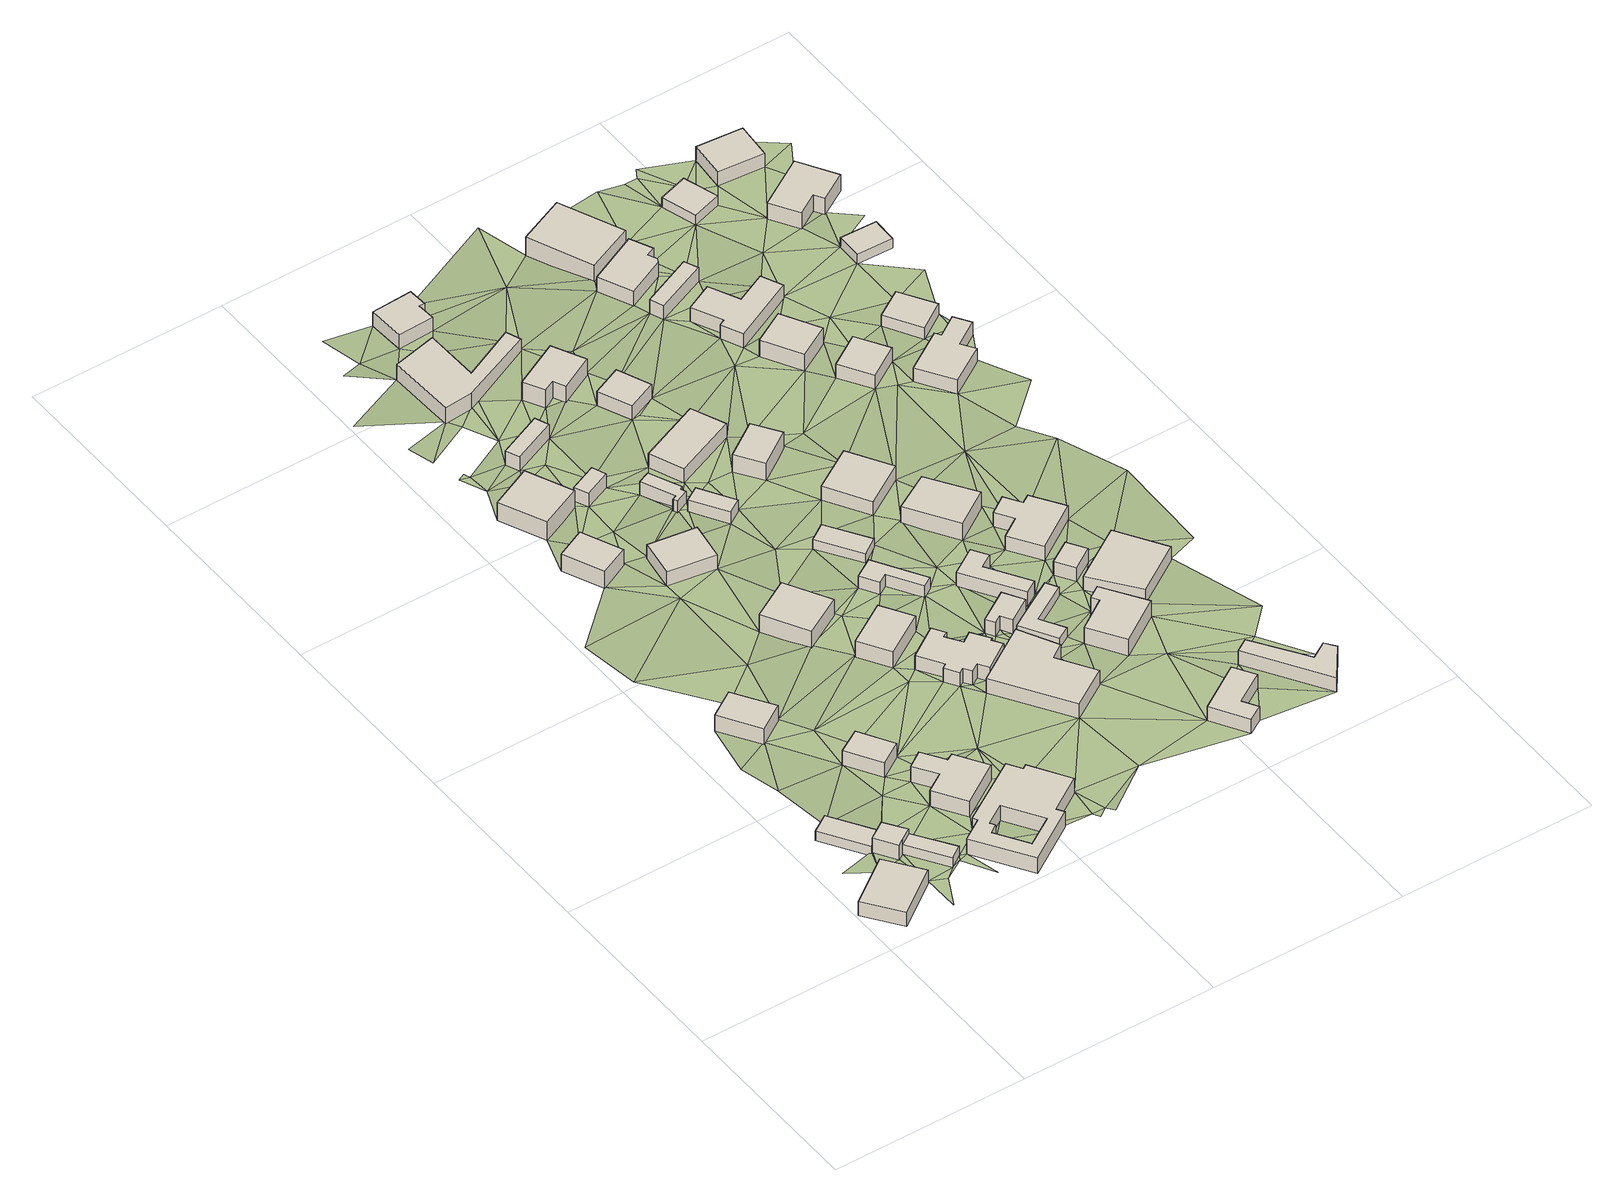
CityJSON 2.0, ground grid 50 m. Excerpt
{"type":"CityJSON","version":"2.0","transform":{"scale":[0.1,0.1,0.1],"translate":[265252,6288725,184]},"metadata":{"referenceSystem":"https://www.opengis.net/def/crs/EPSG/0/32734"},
"CityObjects":{
"building1":{"type":"Building","attributes":{"address":"5 Kunick Street Mamre 7347 Cape Town","building":"house","building:levels":"1","building_height":4.1,"roof_height":188.7,"ground_height":184.6,"plus_code":"4FRWFFMF+W3G"},"geometry":[{"type":"Solid","lod":"1","boundaries":[[[[0,1,2,3]],[[1,4,5,2]],[[4,6,7,5]],[[6,0,3,7]],[[3,2,5,7]],[[6,4,1,0]]]]}]},
"building2":{"type":"Building","attributes":{"address":"Mamre 7347 Cape Town","building":"cabin","building:levels":"1","building_height":2.8,"roof_height":186.99,"ground_height":184.19,"plus_code":"4FRWFFPF+235"},"geometry":[{"type":"Solid","lod":"1","boundaries":[[[[8,9,10,11]],[[9,12,13,10]],[[12,14,15,13]],[[14,8,11,15]],[[11,10,13,15]],[[14,12,9,8]]]]}]},
"building3":{"type":"Building","attributes":{"building":"yes","building:levels":"1","building_height":4.1,"roof_height":189.48,"ground_height":185.38,"plus_code":"4FRWFFMF+X4F"},"geometry":[{"type":"Solid","lod":"1","boundaries":[[[[16,17,18,19]],[[17,20,21,18]],[[20,22,23,21]],[[22,24,25,23]],[[24,16,19,25]],[[19,18,21,23,25]],[[24,22,20,17,16]]]]}]},
"building4":{"type":"Building","attributes":{"address":"Mamre 7347 Cape Town","building":"cabin","building:levels":"1","building_height":2.8,"roof_height":188.18,"ground_height":185.38,"plus_code":"4FRWFFMF+W4X"},"geometry":[{"type":"Solid","lod":"1","boundaries":[[[[26,27,28,29]],[[27,30,31,28]],[[30,32,33,31]],[[32,26,29,33]],[[29,28,31,33]],[[32,30,27,26]]]]}]},
"building5":{"type":"Building","attributes":{"address":"16 Clarkeson Street Mamre 7347 Cape Town","building":"house","building:levels":"1","building_height":4.1,"roof_height":189.16,"ground_height":185.06,"plus_code":"4FRWFFPF+542"},"geometry":[{"type":"Solid","lod":"1","boundaries":[[[[34,35,36,37]],[[35,38,39,36]],[[38,40,41,39]],[[40,34,37,41]],[[37,36,39,41]],[[40,38,35,34]]]]}]},
"building6":{"type":"Building","attributes":{"address":"18 Clarkeson Street Mamre 7347 Cape Town","building":"house","building:levels":"1","building_height":4.1,"roof_height":189.33,"ground_height":185.23,"plus_code":"4FRWFFPF+357"},"geometry":[{"type":"Solid","lod":"1","boundaries":[[[[42,43,44,45]],[[43,46,47,44]],[[46,48,49,47]],[[48,42,45,49]],[[45,44,47,49]],[[48,46,43,42]]]]}]},
"building7":{"type":"Building","attributes":{"address":"22 Clarkeson Street Mamre 7347 Cape Town","building":"house","building:levels":"1","building_height":4.1,"roof_height":189.86,"ground_height":185.76,"plus_code":"4FRWFFMF+W7J"},"geometry":[{"type":"Solid","lod":"1","boundaries":[[[[50,51,52,53]],[[51,54,55,52]],[[54,56,57,55]],[[56,58,59,57]],[[58,60,61,59]],[[60,62,63,61]],[[62,64,65,63]],[[64,66,67,65]],[[66,68,69,67]],[[68,50,53,69]],[[70,71,72,73]],[[71,74,75,72]],[[74,76,77,75]],[[76,78,79,77]],[[78,80,81,79]],[[80,70,73,81]],[[53,52,55,57,59,61,63,65,67,69],[73,72,75,77,79,81]],[[68,66,64,62,60,58,56,54,51,50],[80,78,76,74,71,70]]]]}]},
"building8":{"type":"Building","attributes":{"address":"20 Clarkeson Street Mamre 7347 Cape Town","building":"yes","building:levels":"1","building_height":4.1,"roof_height":189.8,"ground_height":185.7,"plus_code":"4FRWFFMF+X6V"},"geometry":[{"type":"Solid","lod":"1","boundaries":[[[[82,83,84,85]],[[83,86,87,84]],[[86,88,89,87]],[[88,90,91,89]],[[90,92,93,91]],[[92,94,95,93]],[[94,96,97,95]],[[96,82,85,97]],[[85,84,87,89,91,93,95,97]],[[96,94,92,90,88,86,83,82]]]]}]},
"building9":{"type":"Building","attributes":{"address":"Clarkeson Street Mamre 7347 Cape Town","building":"house","building:levels":"1","building_height":4.1,"roof_height":189.8,"ground_height":185.7,"plus_code":"4FRWFFMF+X6V"},"geometry":[{"type":"Solid","lod":"1","boundaries":[[[[82,83,84,85]],[[83,86,87,84]],[[86,88,89,87]],[[88,90,91,89]],[[90,92,93,91]],[[92,94,95,93]],[[94,96,97,95]],[[96,82,85,97]],[[85,84,87,89,91,93,95,97]],[[96,94,92,90,88,86,83,82]]]]}]},
"building10":{"type":"Building","attributes":{"address":"9 Clarkeson Street Mamre 7347 Cape Town","building":"house","building:levels":"1","building_height":4.1,"roof_height":190.84,"ground_height":186.74,"plus_code":"4FRWFFPF+947"},"geometry":[{"type":"Solid","lod":"1","boundaries":[[[[98,99,100,101]],[[99,102,103,100]],[[102,104,105,103]],[[104,98,101,105]],[[101,100,103,105]],[[104,102,99,98]]]]}]},
"building11":{"type":"Building","attributes":{"address":"7 Clarkeson Street Mamre 7347 Cape Town","building":"house","building:levels":"1","building_height":4.1,"roof_height":191.18,"ground_height":187.08,"plus_code":"4FRWFFPF+C4V"},"geometry":[{"type":"Solid","lod":"1","boundaries":[[[[106,107,108,109]],[[107,110,111,108]],[[110,112,113,111]],[[112,106,109,113]],[[109,108,111,113]],[[112,110,107,106]]]]}]},
"building12":{"type":"Building","attributes":{"address":"11 Clarkeson Street Mamre 7347 Cape Town","building":"house","building:levels":"1","building_height":4.1,"roof_height":190.19,"ground_height":186.09,"plus_code":"4FRWFFPF+85H"},"geometry":[{"type":"Solid","lod":"1","boundaries":[[[[114,115,116,117]],[[115,118,119,116]],[[118,120,121,119]],[[120,114,117,121]],[[117,116,119,121]],[[120,118,115,114]]]]}]},
"building13":{"type":"Building","attributes":{"address":"13 Clarkeson Street Mamre 7347 Cape Town","building":"house","building:levels":"1","building_height":4.1,"roof_height":190.55,"ground_height":186.45,"plus_code":"4FRWFFPF+668"},"geometry":[{"type":"Solid","lod":"1","boundaries":[[[[122,123,124,125]],[[123,126,127,124]],[[126,128,129,127]],[[128,122,125,129]],[[125,124,127,129]],[[128,126,123,122]]]]}]},
"building14":{"type":"Building","attributes":{"address":"Clarkeson Street Mamre 7347 Cape Town","building":"garage","building:levels":"1","building_height":4.1,"roof_height":190.84,"ground_height":186.74,"plus_code":"4FRWFFPF+C5P"},"geometry":[{"type":"Solid","lod":"1","boundaries":[[[[130,131,132,133]],[[131,134,135,132]],[[134,136,137,135]],[[136,130,133,137]],[[133,132,135,137]],[[136,134,131,130]]]]}]},
"building15":{"type":"Building","attributes":{"address":"Mamre 7347 Cape Town","building":"yes","building:levels":"1","building_height":4.1,"roof_height":191.18,"ground_height":187.08,"plus_code":"4FRWFFPF+F5V"},"geometry":[{"type":"Solid","lod":"1","boundaries":[[[[138,139,140,141]],[[139,142,143,140]],[[142,144,145,143]],[[144,138,141,145]],[[141,140,143,145]],[[144,142,139,138]]]]}]},
"building16":{"type":"Building","attributes":{"address":"15 Clarkeson Street Mamre 7347 Cape Town","building":"house","building:levels":"1","building_height":4.1,"roof_height":190.55,"ground_height":186.45,"plus_code":"4FRWFFPF+574"},"geometry":[{"type":"Solid","lod":"1","boundaries":[[[[146,147,148,149]],[[147,150,151,148]],[[150,152,153,151]],[[152,146,149,153]],[[149,148,151,153]],[[152,150,147,146]]]]}]},
"building17":{"type":"Building","attributes":{"address":"17 Clarkeson Street Mamre 7347 Cape Town","building":"house","building:levels":"1","building_height":4.1,"roof_height":190.06,"ground_height":185.96,"plus_code":"4FRWFFPF+483"},"geometry":[{"type":"Solid","lod":"1","boundaries":[[[[154,155,156,157]],[[155,158,159,156]],[[158,160,161,159]],[[160,162,163,161]],[[162,164,165,163]],[[164,166,167,165]],[[166,168,169,167]],[[168,170,171,169]],[[170,172,173,171]],[[172,174,175,173]],[[174,176,177,175]],[[176,178,179,177]],[[178,180,181,179]],[[180,182,183,181]],[[182,184,185,183]],[[184,154,157,185]],[[157,156,159,161,163,165,167,169,171,173,175,177,179,181,183,185]],[[184,182,180,178,176,174,172,170,168,166,164,162,160,158,155,154]]]]}]},
"building18":{"type":"Building","attributes":{"building":"cabin","building:levels":"1","building_height":2.8,"roof_height":190.64,"ground_height":187.84,"plus_code":"4FRWFFPF+96W"},"geometry":[{"type":"Solid","lod":"1","boundaries":[[[[186,187,188,189]],[[187,190,191,188]],[[190,192,193,191]],[[192,194,195,193]],[[194,196,197,195]],[[196,198,199,197]],[[198,200,201,199]],[[200,186,189,201]],[[189,188,191,193,195,197,199,201]],[[200,198,196,194,192,190,187,186]]]]}]},
"building19":{"type":"Building","attributes":{"building":"cabin","building:levels":"1","building_height":2.8,"roof_height":190.64,"ground_height":187.84,"plus_code":"4FRWFFPF+972"},"geometry":[{"type":"Solid","lod":"1","boundaries":[[[[202,203,204,205]],[[203,206,207,204]],[[206,208,209,207]],[[208,202,205,209]],[[205,204,207,209]],[[208,206,203,202]]]]}]},
"building20":{"type":"Building","attributes":{"address":"19 Clarkeson Street Mamre 7347 Cape Town","building":"house","building:levels":"1","building_height":4.1,"roof_height":190.31,"ground_height":186.21,"plus_code":"4FRWFFPF+29J"},"geometry":[{"type":"Solid","lod":"1","boundaries":[[[[210,211,212,213]],[[211,214,215,212]],[[214,216,217,215]],[[216,218,219,217]],[[218,220,221,219]],[[220,210,213,221]],[[213,212,215,217,219,221]],[[220,218,216,214,211,210]]]]}]},
"building21":{"type":"Building","attributes":{"address":"4 Moravia Street Mamre 7347 Cape Town","building":"house","building:levels":"1","building_height":4.1,"roof_height":190.98,"ground_height":186.88,"plus_code":"4FRWFFPF+J52"},"geometry":[{"type":"Solid","lod":"1","boundaries":[[[[222,223,224,225]],[[223,226,227,224]],[[226,228,229,227]],[[228,230,231,229]],[[230,232,233,231]],[[232,234,235,233]],[[234,222,225,235]],[[225,224,227,229,231,233,235]],[[234,232,230,228,226,223,222]]]]}]},
"building22":{"type":"Building","attributes":{"address":"Clarkeson Street Mamre 7347 Cape Town","building":"cabin","building:levels":"1","building_height":2.8,"roof_height":190.04,"ground_height":187.24,"plus_code":"4FRWFFPF+684"},"geometry":[{"type":"Solid","lod":"1","boundaries":[[[[236,237,238,239]],[[237,240,241,238]],[[240,242,243,241]],[[242,244,245,243]],[[244,246,247,245]],[[246,236,239,247]],[[239,238,241,243,245,247]],[[246,244,242,240,237,236]]]]}]},
"building23":{"type":"Building","attributes":{"address":"2 Moravia Street Mamre 7347 Cape Town","building":"house","building:levels":"1","building_height":4.1,"roof_height":190.45,"ground_height":186.35,"plus_code":"4FRWFFPF+M57"},"geometry":[{"type":"Solid","lod":"1","boundaries":[[[[248,249,250,251]],[[249,252,253,250]],[[252,254,255,253]],[[254,256,257,255]],[[256,258,259,257]],[[258,248,251,259]],[[251,250,253,255,257,259]],[[258,256,254,252,249,248]]]]}]},
"building24":{"type":"Building","attributes":{"address":"Moravia Street Mamre 7347 Cape Town","building":"cabin","building:levels":"1","building_height":2.8,"roof_height":189.93,"ground_height":187.13,"plus_code":"4FRWFFPF+787"},"geometry":[{"type":"Solid","lod":"1","boundaries":[[[[260,261,262,263]],[[261,264,265,262]],[[264,266,267,265]],[[266,260,263,267]],[[263,262,265,267]],[[266,264,261,260]]]]}]},
"building25":{"type":"Building","attributes":{"address":"6 Moravia Street Mamre 7347 Cape Town","building":"house","building:levels":"1","building_height":4.1,"roof_height":192.23,"ground_height":188.13,"plus_code":"4FRWFFPF+G6W"},"geometry":[{"type":"Solid","lod":"1","boundaries":[[[[268,269,270,271]],[[269,272,273,270]],[[272,274,275,273]],[[274,276,277,275]],[[276,278,279,277]],[[278,268,271,279]],[[271,270,273,275,277,279]],[[278,276,274,272,269,268]]]]}]},
"building26":{"type":"Building","attributes":{"address":"10 Moravia Street Mamre 7347 Cape Town","building":"house","building:levels":"1","building_height":4.1,"roof_height":191.94,"ground_height":187.84,"plus_code":"4FRWFFPF+C7G"},"geometry":[{"type":"Solid","lod":"1","boundaries":[[[[280,281,282,283]],[[281,284,285,282]],[[284,286,287,285]],[[286,280,283,287]],[[283,282,285,287]],[[286,284,281,280]]]]}]},
"building27":{"type":"Building","attributes":{"address":"Clarkeson Street Mamre 7347 Cape Town","building":"yes","building:levels":"1","building_height":4.1,"roof_height":190.7,"ground_height":186.6,"plus_code":"4FRWFFPF+49G"},"geometry":[{"type":"Solid","lod":"1","boundaries":[[[[288,289,290,291]],[[289,292,293,290]],[[292,294,295,293]],[[294,296,297,295]],[[296,298,299,297]],[[298,288,291,299]],[[291,290,293,295,297,299]],[[298,296,294,292,289,288]]]]}]},
"building28":{"type":"Building","attributes":{"address":"8 Moravia Street Mamre 7347 Cape Town","building":"house","building:levels":"1","building_height":4.1,"roof_height":192.31,"ground_height":188.21,"plus_code":"4FRWFFPF+F7V"},"geometry":[{"type":"Solid","lod":"1","boundaries":[[[[300,301,302,303]],[[301,304,305,302]],[[304,306,307,305]],[[306,300,303,307]],[[303,302,305,307]],[[306,304,301,300]]]]}]},
"building29":{"type":"Building","attributes":{"building":"cabin","building:levels":"1","building_height":2.8,"roof_height":189.4,"ground_height":186.6,"plus_code":"4FRWFFPF+495"},"geometry":[{"type":"Solid","lod":"1","boundaries":[[[[308,309,310,311]],[[309,312,313,310]],[[312,314,315,313]],[[314,316,317,315]],[[316,318,319,317]],[[318,308,311,319]],[[311,310,313,315,317,319]],[[318,316,314,312,309,308]]]]}]},
"building30":{"type":"Building","attributes":{"address":"12 Moravia Street Mamre 7347 Cape Town","building":"house","building:levels":"1","building_height":4.1,"roof_height":192.9,"ground_height":188.8,"plus_code":"4FRWFFPF+98P"},"geometry":[{"type":"Solid","lod":"1","boundaries":[[[[320,321,322,323]],[[321,324,325,322]],[[324,326,327,325]],[[326,320,323,327]],[[323,322,325,327]],[[326,324,321,320]]]]}]},
"building31":{"type":"Building","attributes":{"address":"Moravia Street Mamre 7347 Cape Town","building":"yes","building:levels":"1","building_height":4.1,"roof_height":190.7,"ground_height":186.6,"plus_code":"4FRWFFPF+5C2"},"geometry":[{"type":"Solid","lod":"1","boundaries":[[[[328,329,330,331]],[[329,332,333,330]],[[332,334,335,333]],[[334,336,337,335]],[[336,338,339,337]],[[338,328,331,339]],[[331,330,333,335,337,339]],[[338,336,334,332,329,328]]]]}]},
"building32":{"type":"Building","attributes":{"address":"2 Alwyn Street Mamre 7347 Cape Town","building":"house","building:levels":"1","building_height":4.1,"roof_height":190.38,"ground_height":186.28,"plus_code":"4FRWFFMF+WFM"},"geometry":[{"type":"Solid","lod":"1","boundaries":[[[[340,341,342,343]],[[341,344,345,342]],[[344,346,347,345]],[[346,348,349,347]],[[348,350,351,349]],[[350,340,343,351]],[[343,342,345,347,349,351]],[[350,348,346,344,341,340]]]]}]},
"building33":{"type":"Building","attributes":{"address":"14 Moravia Street Mamre 7347 Cape Town","building":"house","building:levels":"1","building_height":4.1,"roof_height":192.19,"ground_height":188.09,"plus_code":"4FRWFFPF+894"},"geometry":[{"type":"Solid","lod":"1","boundaries":[[[[352,353,354,355]],[[353,356,357,354]],[[356,358,359,357]],[[358,352,355,359]],[[355,354,357,359]],[[358,356,353,352]]]]}]},
"building34":{"type":"Building","attributes":{"address":"1 Alwyn Street Mamre 7347 Cape Town","building":"house","building:levels":"1","building_height":4.1,"roof_height":191.39,"ground_height":187.29,"plus_code":"4FRWFFPF+3FC"},"geometry":[{"type":"Solid","lod":"1","boundaries":[[[[360,361,362,363]],[[361,364,365,362]],[[364,366,367,365]],[[366,368,369,367]],[[368,370,371,369]],[[370,360,363,371]],[[363,362,365,367,369,371]],[[370,368,366,364,361,360]]]]}]},
"building35":{"type":"Building","attributes":{"address":"16 Moravia Street Mamre 7347 Cape Town","building":"house","building:levels":"1","building_height":4.1,"roof_height":192.19,"ground_height":188.09,"plus_code":"4FRWFFPF+6CV"},"geometry":[{"type":"Solid","lod":"1","boundaries":[[[[372,373,374,375]],[[373,376,377,374]],[[376,378,379,377]],[[378,372,375,379]],[[375,374,377,379]],[[378,376,373,372]]]]}]},
"building36":{"type":"Building","attributes":{"address":"Moravia Street Mamre 7347 Cape Town","building":"yes","building:levels":"1","building_height":4.1,"roof_height":191.39,"ground_height":187.29,"plus_code":"4FRWFFPF+4FM"},"geometry":[{"type":"Solid","lod":"1","boundaries":[[[[380,381,382,383]],[[381,384,385,382]],[[384,386,387,385]],[[386,380,383,387]],[[383,382,385,387]],[[386,384,381,380]]]]}]},
"building37":{"type":"Building","attributes":{"address":"18 Moravia Street Mamre 7347 Cape Town","building":"house","building:levels":"1","building_height":4.1,"roof_height":192.17,"ground_height":188.07,"plus_code":"4FRWFFPF+5FP"},"geometry":[{"type":"Solid","lod":"1","boundaries":[[[[388,389,390,391]],[[389,392,393,390]],[[392,394,395,393]],[[394,396,397,395]],[[396,398,399,397]],[[398,400,401,399]],[[400,402,403,401]],[[402,388,391,403]],[[391,390,393,395,397,399,401,403]],[[402,400,398,396,394,392,389,388]]]]}]},
"building38":{"type":"Building","attributes":{"address":"Moravia Street Mamre 7347 Cape Town","building":"yes","building:levels":"1","building_height":4.1,"roof_height":190.83,"ground_height":186.73,"plus_code":"4FRWFFMF+WHJ"},"geometry":[{"type":"Solid","lod":"1","boundaries":[[[[404,405,406,407]],[[405,408,409,406]],[[408,410,411,409]],[[410,412,413,411]],[[412,414,415,413]],[[414,404,407,415]],[[407,406,409,411,413,415]],[[414,412,410,408,405,404]]]]}]},
"building39":{"type":"Building","attributes":{"address":"20 Moravia Street Mamre 7347 Cape Town","building":"house","building:levels":"1","building_height":4.1,"roof_height":191.39,"ground_height":187.29,"plus_code":"4FRWFFPF+4G2"},"geometry":[{"type":"Solid","lod":"1","boundaries":[[[[416,417,418,419]],[[417,420,421,418]],[[420,422,423,421]],[[422,416,419,423]],[[419,418,421,423]],[[422,420,417,416]]]]}]},
"building40":{"type":"Building","attributes":{"address":"3 Moravia Street Mamre 7347 Cape Town","building":"house","building:levels":"1","building_height":4.1,"roof_height":193.45,"ground_height":189.35,"plus_code":"4FRWFFPF+H9V"},"geometry":[{"type":"Solid","lod":"1","boundaries":[[[[424,425,426,427]],[[425,428,429,426]],[[428,430,431,429]],[[430,432,433,431]],[[432,434,435,433]],[[434,436,437,435]],[[436,424,427,437]],[[427,426,429,431,433,435,437]],[[436,434,432,430,428,425,424]]]]}]},
"building41":{"type":"Building","attributes":{"address":"1 Moravia Street Mamre 7347 Cape Town","building":"house","building:levels":"1","building_height":4.1,"roof_height":193.3,"ground_height":189.2,"plus_code":"4FRWFFPF+M92"},"geometry":[{"type":"Solid","lod":"1","boundaries":[[[[438,439,440,441]],[[439,442,443,440]],[[442,444,445,443]],[[444,438,441,445]],[[441,440,443,445]],[[444,442,439,438]]]]}]},
"building42":{"type":"Building","attributes":{"address":"Moravia Street Mamre 7347 Cape Town","building":"yes","building:levels":"1","building_height":4.1,"roof_height":193.45,"ground_height":189.35,"plus_code":"4FRWFFPF+H99"},"geometry":[{"type":"Solid","lod":"1","boundaries":[[[[446,447,448,449]],[[447,450,451,448]],[[450,452,453,451]],[[452,446,449,453]],[[449,448,451,453]],[[452,450,447,446]]]]}]},
"building43":{"type":"Building","attributes":{"address":"7 Moravia Street Mamre 7347 Cape Town","building":"house","building:levels":"1","building_height":4.1,"roof_height":194.17,"ground_height":190.07,"plus_code":"4FRWFFPF+FC8"},"geometry":[{"type":"Solid","lod":"1","boundaries":[[[[454,455,456,457]],[[455,458,459,456]],[[458,460,461,459]],[[460,454,457,461]],[[457,456,459,461]],[[460,458,455,454]]]]}]},
"building44":{"type":"Building","attributes":{"address":"5 Moravia Street Mamre 7347 Cape Town","building":"house","building:levels":"1","building_height":4.1,"roof_height":193.37,"ground_height":189.27,"plus_code":"4FRWFFPF+GC8"},"geometry":[{"type":"Solid","lod":"1","boundaries":[[[[462,463,464,465]],[[463,466,467,464]],[[466,468,469,467]],[[468,470,471,469]],[[470,472,473,471]],[[472,474,475,473]],[[474,476,477,475]],[[476,462,465,477]],[[465,464,467,469,471,473,475,477]],[[476,474,472,470,468,466,463,462]]]]}]},
"building45":{"type":"Building","attributes":{"address":"9 Moravia Street Mamre 7347 Cape Town","building":"house","building:levels":"1","building_height":4.1,"roof_height":193.72,"ground_height":189.62,"plus_code":"4FRWFFPF+CF3"},"geometry":[{"type":"Solid","lod":"1","boundaries":[[[[478,479,480,481]],[[479,482,483,480]],[[482,484,485,483]],[[484,478,481,485]],[[481,480,483,485]],[[484,482,479,478]]]]}]},
"building46":{"type":"Building","attributes":{"address":"11 Moravia Street Mamre 7347 Cape Town","building":"house","building:levels":"1","building_height":4.1,"roof_height":193.72,"ground_height":189.62,"plus_code":"4FRWFFPF+9G8"},"geometry":[{"type":"Solid","lod":"1","boundaries":[[[[486,487,488,489]],[[487,490,491,488]],[[490,492,493,491]],[[492,494,495,493]],[[494,496,497,495]],[[496,498,499,497]],[[498,500,501,499]],[[500,486,489,501]],[[489,488,491,493,495,497,499,501]],[[500,498,496,494,492,490,487,486]]]]}]},
"building47":{"type":"Building","attributes":{"building":"cabin","building:levels":"1","building_height":2.8,"roof_height":192.47,"ground_height":189.67,"plus_code":"4FRWFFPF+JFP"},"geometry":[{"type":"Solid","lod":"1","boundaries":[[[[502,503,504,505]],[[503,506,507,504]],[[506,508,509,507]],[[508,502,505,509]],[[505,504,507,509]],[[508,506,503,502]]]]}]},
"building48":{"type":"Building","attributes":{"building":"cabin","building:levels":"1","building_height":2.8,"roof_height":193.4,"ground_height":190.6,"plus_code":"4FRWFFPF+CGQ"},"geometry":[{"type":"Solid","lod":"1","boundaries":[[[[510,511,512,513]],[[511,514,515,512]],[[514,516,517,515]],[[516,510,513,517]],[[513,512,515,517]],[[516,514,511,510]]]]}]},
"building49":{"type":"Building","attributes":{"building":"cabin","building:levels":"1","building_height":2.8,"roof_height":193.25,"ground_height":190.45,"plus_code":"4FRWFFPF+GH7"},"geometry":[{"type":"Solid","lod":"1","boundaries":[[[[518,519,520,521]],[[519,522,523,520]],[[522,524,525,523]],[[524,518,521,525]],[[521,520,523,525]],[[524,522,519,518]]]]}]},
"building50":{"type":"Building","attributes":{"address":"4 Bishop Mark Street Mamre 7347 Cape Town","building":"house","building:levels":"1","building_height":4.1,"roof_height":194.55,"ground_height":190.45,"plus_code":"4FRWFFPF+JH3"},"geometry":[{"type":"Solid","lod":"1","boundaries":[[[[526,527,528,529]],[[527,530,531,528]],[[530,532,533,531]],[[532,534,535,533]],[[534,536,537,535]],[[536,526,529,537]],[[529,528,531,533,535,537]],[[536,534,532,530,527,526]]]]}]},
"building51":{"type":"Building","attributes":{"address":"2 Bishop Mark Street Mamre 7347 Cape Town","building":"house","building:levels":"1","building_height":4.1,"roof_height":193.77,"ground_height":189.67,"plus_code":"4FRWFFPF+MG5"},"geometry":[{"type":"Solid","lod":"1","boundaries":[[[[538,539,540,541]],[[539,542,543,540]],[[542,544,545,543]],[[544,538,541,545]],[[541,540,543,545]],[[544,542,539,538]]]]}]},
"terrain1":{"type":"TINRelief","geometry":[{"type":"CompositeSurface","lod":"1","boundaries":[[[546,547,4]],[[546,4,548]],[[549,548,4]],[[549,4,550]],[[551,552,550]],[[548,553,546]],[[27,549,550]],[[553,548,17]],[[550,30,27]],[[552,30,550]],[[554,30,552]],[[555,556,557]],[[9,553,558]],[[46,556,9]],[[17,558,553]],[[554,32,30]],[[557,40,555]],[[17,26,88]],[[32,554,56]],[[56,554,559]],[[557,556,46]],[[558,46,9]],[[32,51,26]],[[17,88,558]],[[32,56,51]],[[88,26,51]],[[51,56,54]],[[557,46,560]],[[561,46,558]],[[78,76,562]],[[557,560,563]],[[558,88,83]],[[83,561,558]],[[564,565,566]],[[51,567,88]],[[568,569,565]],[[80,78,570]],[[43,560,46]],[[562,571,78]],[[86,83,88]],[[566,563,564]],[[561,83,82]],[[78,571,570]],[[82,572,561]],[[51,573,567]],[[568,565,564]],[[569,568,574]],[[82,575,576]],[[577,563,560]],[[567,573,578]],[[579,564,563]],[[82,580,572]],[[43,581,560]],[[82,576,580]],[[581,43,572]],[[106,104,582]],[[583,584,585]],[[578,580,576]],[[114,574,568]],[[586,574,114]],[[568,564,128]],[[563,577,579]],[[578,573,580]],[[585,584,587]],[[588,589,573]],[[579,128,564]],[[580,573,589]],[[590,591,592]],[[593,591,594]],[[595,593,594]],[[596,106,582]],[[577,560,146]],[[146,560,581]],[[582,586,597]],[[584,598,599]],[[586,114,600]],[[572,580,162]],[[587,584,599]],[[138,594,591]],[[586,600,597]],[[568,115,114]],[[581,572,160]],[[601,602,603]],[[128,115,568]],[[131,582,597]],[[591,590,139]],[[582,131,596]],[[572,162,160]],[[591,139,138]],[[596,604,590]],[[605,594,138]],[[606,602,601]],[[607,580,589]],[[599,608,587]],[[604,596,131]],[[602,223,609]],[[607,589,587]],[[115,128,610]],[[599,611,608]],[[579,577,612]],[[613,139,590]],[[604,613,590]],[[597,600,614]],[[146,581,155]],[[211,162,580]],[[597,190,131]],[[155,581,160]],[[612,615,579]],[[616,613,604]],[[600,617,618]],[[580,607,211]],[[155,160,158]],[[602,606,619]],[[620,223,621]],[[138,144,605]],[[618,614,600]],[[142,139,613]],[[622,612,577]],[[608,607,587]],[[605,619,606]],[[190,597,614]],[[155,154,146]],[[134,131,190]],[[162,166,164]],[[166,162,211]],[[115,610,623]],[[616,142,613]],[[617,115,206]],[[166,211,624]],[[619,605,625]],[[610,615,242]],[[154,147,146]],[[166,624,626]],[[248,621,223]],[[618,617,627]],[[242,615,612]],[[190,628,134]],[[623,206,115]],[[629,621,258]],[[614,630,190]],[[286,616,134]],[[627,617,206]],[[269,605,144]],[[269,625,605]],[[622,244,612]],[[618,627,631]],[[624,211,632]],[[623,610,266]],[[286,134,628]],[[258,621,248]],[[266,610,242]],[[182,633,634]],[[223,222,248]],[[242,612,244]],[[627,635,631]],[[636,631,637]],[[144,142,272]],[[633,638,634]],[[637,631,635]],[[300,142,616]],[[280,628,637]],[[622,147,639]],[[206,623,640]],[[292,154,634]],[[154,639,147]],[[280,286,628]],[[144,272,269]],[[635,280,637]],[[641,632,211]],[[616,286,300]],[[622,639,244]],[[625,642,619]],[[638,292,634]],[[607,608,341]],[[142,643,272]],[[632,644,645]],[[646,280,635]],[[646,635,640]],[[292,638,644]],[[639,154,292]],[[222,249,248]],[[623,266,264]],[[242,647,266]],[[269,642,625]],[[244,639,648]],[[142,306,643]],[[644,632,641]],[[649,647,242]],[[650,222,651]],[[292,644,294]],[[306,142,300]],[[294,644,641]],[[643,652,272]],[[358,640,623]],[[341,653,607]],[[640,326,646]],[[641,654,294]],[[623,264,358]],[[654,296,294]],[[341,608,344]],[[222,650,249]],[[655,656,653]],[[649,657,647]],[[654,641,298]],[[654,298,296]],[[658,639,292]],[[298,641,318]],[[281,280,646]],[[249,254,252]],[[320,326,640]],[[318,641,308]],[[308,641,655]],[[659,639,658]],[[286,660,300]],[[659,661,649]],[[662,642,269]],[[320,640,358]],[[657,649,661]],[[663,643,306]],[[658,292,289]],[[653,370,655]],[[288,298,318]],[[646,326,281]],[[655,370,308]],[[659,658,661]],[[657,352,264]],[[664,300,660]],[[664,301,300]],[[264,352,358]],[[309,308,370]],[[663,306,304]],[[370,653,665]],[[666,254,249]],[[338,658,289]],[[341,667,653]],[[661,668,657]],[[249,650,666]],[[642,662,669]],[[254,666,256]],[[289,288,338]],[[288,318,670]],[[660,301,664]],[[671,661,658]],[[662,663,669]],[[326,672,281]],[[668,352,657]],[[665,653,667]],[[312,309,673]],[[650,642,666]],[[673,309,370]],[[320,358,356]],[[670,338,288]],[[661,671,372]],[[668,661,372]],[[674,328,675]],[[676,312,673]],[[670,328,338]],[[667,341,340]],[[356,677,320]],[[673,370,678]],[[350,348,346]],[[642,669,679]],[[353,352,668]],[[671,675,400]],[[452,663,304]],[[680,301,660]],[[660,281,680]],[[671,400,372]],[[328,670,386]],[[402,675,328]],[[672,677,681]],[[452,669,663]],[[301,446,304]],[[665,667,682]],[[666,683,256]],[[386,670,676]],[[680,281,672]],[[666,642,679]],[[676,673,417]],[[675,402,400]],[[402,328,386]],[[356,681,677]],[[673,684,417]],[[404,667,340]],[[386,676,380]],[[417,380,676]],[[685,353,668]],[[396,372,400]],[[404,340,350]],[[405,350,346]],[[417,684,420]],[[404,686,667]],[[396,687,372]],[[396,400,398]],[[684,682,420]],[[384,402,386]],[[446,452,304]],[[380,417,381]],[[679,669,688]],[[454,672,681]],[[682,667,689]],[[452,688,669]],[[680,468,301]],[[405,404,350]],[[301,468,446]],[[689,667,686]],[[672,454,680]],[[683,666,439]],[[666,679,690]],[[666,690,439]],[[687,396,394]],[[356,478,681]],[[356,353,478]],[[353,685,691]],[[388,402,384]],[[381,417,416]],[[685,687,691]],[[692,420,682]],[[384,381,416]],[[394,392,389]],[[691,687,394]],[[686,693,689]],[[689,692,682]],[[470,468,680]],[[681,484,454]],[[460,470,680]],[[463,446,468]],[[416,388,384]],[[454,460,680]],[[394,389,691]],[[478,484,681]],[[688,452,694]],[[463,468,466]],[[679,436,690]],[[420,692,695]],[[462,446,463]],[[691,696,353]],[[478,353,696]],[[470,460,697]],[[452,450,694]],[[446,462,447]],[[436,698,690]],[[699,454,484]],[[389,388,700]],[[695,701,416]],[[691,389,700]],[[388,416,702]],[[703,704,705]],[[703,694,450]],[[470,697,706]],[[703,450,704]],[[704,698,436]],[[699,484,707]],[[494,696,691]],[[476,708,462]],[[479,478,696]],[[447,462,708]],[[702,416,701]],[[709,494,691]],[[710,698,711]],[[697,699,712]],[[709,691,700]],[[388,702,700]],[[479,696,492]],[[492,696,494]],[[712,699,707]],[[450,508,704]],[[508,698,704]],[[508,450,447]],[[697,712,706]],[[708,713,447]],[[516,707,479]],[[506,711,698]],[[712,707,516]],[[714,479,492]],[[508,506,698]],[[708,706,713]],[[447,713,508]],[[494,709,715]],[[516,479,716]],[[716,479,714]],[[717,711,506]],[[706,712,718]],[[712,516,719]],[[720,494,715]],[[717,506,721]],[[713,706,524]],[[714,722,716]],[[714,723,722]],[[503,721,506]],[[712,719,718]],[[713,724,508]],[[725,726,720]],[[503,727,721]],[[718,524,706]],[[502,508,724]],[[716,722,728]],[[503,502,729]],[[724,713,730]],[[722,725,728]],[[524,730,713]],[[502,542,729]],[[727,503,539]],[[542,502,724]],[[539,503,729]],[[719,728,731]],[[718,719,731]],[[542,539,729]],[[732,730,524]],[[724,733,542]],[[732,734,730]],[[524,735,732]],[[733,724,526]],[[736,733,526]],[[737,733,736]]]}]}
},
"vertices":[
[69,37,6],[185,121,6],[185,121,47],[69,37,47],[120,210,6],[120,210,47],[4,126,6],[4,126,47],
[183,297,2],[113,406,2],[113,406,30],[183,297,30],[68,377,2],[68,377,30],[138,268,2],[138,268,30],
[221,244,12],[185,296,12],[185,296,55],[221,244,55],[140,267,12],[140,267,55],[174,213,12],[174,213,55],[189,223,12],[189,223,55],
[221,244,14],[189,223,14],[189,223,42],[221,244,42],[253,126,14],[253,126,42],[286,148,14],[286,148,42],
[151,686,6],[219,729,6],[219,729,52],[151,686,52],[156,826,6],[156,826,52],[89,783,6],[89,783,52],
[358,482,11],[307,566,11],[307,566,53],[358,482,53],[248,531,11],[248,531,53],[300,446,11],[300,446,53],
[509,289,14],[350,190,14],[350,190,59],[509,289,59],[357,178,14],[357,178,59],[302,143,14],[302,143,59],[392,4,14],[392,4,59],[526,90,14],[526,90,59],[514,108,14],[514,108,59],[603,165,14],[603,165,59],[542,261,14],[542,261,59],[531,254,14],[531,254,59],[423,187,14],[482,95,14],[482,95,59],[423,187,59],[409,49,14],[409,49,59],[358,128,14],[358,128,59],[379,142,14],[379,142,59],[372,155,14],[372,155,59],
[378,428,12],[337,401,12],[337,401,58],[378,428,58],[374,345,12],[374,345,58],[327,315,12],[327,315,58],[377,237,12],[377,237,58],[482,304,12],[482,304,58],[432,382,12],[432,382,58],[415,372,12],[415,372,58],
[148,1278,18],[222,1311,18],[222,1311,68],[148,1278,68],[177,1411,18],[177,1411,68],[103,1377,18],[103,1377,68],
[135,1473,18],[241,1521,18],[241,1521,72],[135,1473,72],[189,1635,18],[189,1635,72],[83,1587,18],[83,1587,72],
[260,1204,21],[381,1185,21],[381,1185,62],[260,1204,62],[396,1282,21],[396,1282,62],[275,1300,21],[275,1300,62],
[405,866,14],[503,921,14],[503,921,66],[405,866,66],[441,1031,14],[441,1031,66],[343,976,14],[343,976,66],
[248,1534,27],[263,1500,27],[263,1500,68],[248,1534,68],[330,1528,27],[330,1528,68],[316,1563,27],[316,1563,68],
[191,1710,31],[205,1676,31],[205,1676,72],[191,1710,72],[317,1724,31],[317,1724,72],[303,1758,31],[303,1758,72],
[510,711,20],[616,777,20],[616,777,66],[510,711,66],[569,852,20],[569,852,66],[463,787,20],[463,787,66],
[624,731,20],[545,679,20],[545,679,61],[624,731,61],[584,620,20],[584,620,61],[572,612,20],[572,612,61],[594,578,20],[594,578,61],[606,586,20],[606,586,61],[619,567,20],[619,567,61],[640,580,20],[640,580,61],[656,555,20],[656,555,61],[724,600,20],[724,600,61],[708,624,20],[708,624,61],[714,628,20],[714,628,61],[684,672,20],[684,672,61],[657,654,20],[657,654,61],[631,692,20],[631,692,61],[644,700,20],[644,700,61],
[442,1402,27],[406,1481,27],[406,1481,66],[442,1402,66],[376,1468,27],[376,1468,66],[413,1386,27],[413,1386,66],[402,1381,27],[402,1381,66],[407,1370,27],[407,1370,66],[440,1385,27],[440,1385,66],[434,1398,27],[434,1398,66],
[463,1383,31],[427,1361,31],[427,1361,66],[463,1383,66],[480,1276,31],[480,1276,66],[516,1298,31],[516,1298,66],
[770,621,20],[628,530,20],[628,530,63],[770,621,63],[745,347,20],[745,347,63],[843,409,20],[843,409,63],[785,500,20],[785,500,63],[821,524,20],[821,524,63],
[272,2096,23],[160,2071,23],[160,2071,70],[272,2096,70],[166,1897,23],[166,1897,70],[238,1903,23],[238,1903,70],[425,1981,23],[425,1981,70],[411,2018,23],[411,2018,70],[275,1955,23],[275,1955,70],
[691,848,24],[716,863,24],[716,863,60],[691,848,60],[640,986,24],[640,986,60],[592,957,24],[592,957,60],[619,913,24],[619,913,60],[642,927,24],[642,927,60],
[222,2149,23],[313,2153,23],[313,2153,64],[222,2149,64],[310,2199,23],[310,2199,64],[324,2199,23],[324,2199,64],[321,2247,23],[321,2247,64],[217,2242,23],[217,2242,64],
[646,1006,31],[689,1034,31],[689,1034,59],[646,1006,59],[622,1137,31],[622,1137,59],[579,1109,31],[579,1109,59],
[457,1917,29],[341,1859,29],[341,1859,82],[457,1917,82],[368,1808,29],[368,1808,82],[396,1822,29],[396,1822,82],[411,1792,29],[411,1792,82],[498,1836,29],[498,1836,82],
[469,1434,38],[627,1498,38],[627,1498,79],[469,1434,79],[591,1583,38],[591,1583,79],[434,1518,38],[434,1518,79],
[840,681,26],[810,730,26],[810,730,67],[840,681,67],[731,681,26],[731,681,67],[745,659,26],[745,659,67],[764,671,26],[764,671,67],[780,644,26],[780,644,67],
[491,1658,42],[564,1690,42],[564,1690,83],[491,1658,83],[529,1772,42],[529,1772,83],[455,1740,42],[455,1740,83],
[836,549,26],[869,568,26],[869,568,54],[836,549,54],[834,627,26],[834,627,54],[929,683,26],[929,683,54],[912,712,26],[912,712,54],[784,637,26],[784,637,54],
[618,1337,38],[706,1396,38],[706,1396,89],[618,1337,89],[662,1461,38],[662,1461,89],[574,1402,38],[574,1402,89],
[889,718,26],[824,820,26],[824,820,67],[889,718,67],[858,841,26],[858,841,67],[833,880,26],[833,880,67],[767,838,26],[767,838,67],[857,698,26],[857,698,67],
[1080,253,23],[965,180,23],[965,180,64],[1080,253,64],[1019,92,23],[1019,92,64],[1058,115,23],[1058,115,64],[1035,152,23],[1035,152,64],[1113,201,23],[1113,201,64],
[740,1111,41],[846,1175,41],[846,1175,82],[740,1111,82],[782,1280,41],[782,1280,82],[677,1216,41],[677,1216,82],
[943,443,26],[1054,515,26],[1054,515,74],[943,443,74],[985,620,26],[985,620,74],[953,599,26],[953,599,74],[965,581,26],[965,581,74],[887,530,26],[887,530,74],
[858,943,32],[949,1001,32],[949,1001,82],[858,943,82],[872,1116,32],[872,1116,82],[780,1064,32],[780,1064,82],
[983,693,33],[1039,729,33],[1039,729,74],[983,693,74],[1010,774,33],[1010,774,74],[954,739,33],[954,739,74],
[1077,857,41],[1025,935,41],[1025,935,82],[1077,857,82],[1004,922,41],[1004,922,82],[977,963,41],[977,963,82],[932,933,41],[932,933,82],[960,890,41],[960,890,82],[910,857,41],[910,857,82],[960,781,41],[960,781,82],
[1120,283,27],[1243,89,27],[1243,89,68],[1120,283,68],[1303,170,27],[1303,170,68],[1284,197,27],[1284,197,68],[1242,171,27],[1242,171,68],[1152,303,27],[1152,303,68],
[1113,748,33],[979,663,33],[979,663,74],[1113,748,74],[1065,551,33],[1065,551,74],[1188,630,33],[1188,630,74],
[657,2026,52],[696,1942,52],[696,1942,94],[657,2026,94],[792,1987,52],[792,1987,94],[798,1999,52],[798,1999,94],[788,2020,52],[788,2020,94],[810,2030,52],[810,2030,94],[784,2085,52],[784,2085,94],
[724,2270,39],[606,2219,39],[606,2219,93],[724,2270,93],[675,2060,39],[675,2060,93],[794,2112,39],[794,2112,93],
[723,1868,53],[854,1924,53],[854,1924,94],[723,1868,94],[839,1958,53],[839,1958,94],[709,1902,53],[709,1902,94],
[877,1560,53],[958,1605,53],[958,1605,102],[877,1560,102],[905,1699,53],[905,1699,102],[824,1654,53],[824,1654,102],
[835,1864,53],[766,1831,53],[766,1831,94],[835,1864,94],[802,1756,53],[802,1756,94],[787,1749,53],[787,1749,94],[812,1696,53],[812,1696,94],[972,1772,53],[972,1772,94],[947,1825,53],[947,1825,94],[871,1789,53],[871,1789,94],
[966,1422,56],[1047,1472,56],[1047,1472,97],[966,1422,97],[998,1551,56],[998,1551,97],[917,1500,56],[917,1500,97],
[1209,1478,56],[1157,1444,56],[1157,1444,97],[1209,1478,97],[1148,1458,56],[1148,1458,97],[1047,1394,56],[1047,1394,97],[1103,1307,56],[1103,1307,97],[1195,1365,56],[1195,1365,97],[1173,1398,56],[1173,1398,97],[1235,1438,56],[1235,1438,97],
[1025,2093,57],[997,2181,57],[997,2181,85],[1025,2093,85],[923,2158,57],[923,2158,85],[950,2070,57],[950,2070,85],
[1141,1485,61],[1211,1531,61],[1211,1531,94],[1141,1485,94],[1158,1616,61],[1158,1616,94],[1089,1573,61],[1089,1573,94],
[1158,1761,64],[1250,1758,64],[1250,1758,92],[1158,1761,92],[1252,1823,64],[1252,1823,92],[1160,1826,64],[1160,1826,92],
[1210,2070,58],[1086,1995,58],[1086,1995,106],[1210,2070,106],[1128,1926,58],[1128,1926,106],[1181,1958,58],[1181,1958,106],[1196,1934,58],[1196,1934,106],[1267,1976,58],[1267,1976,106],
[1185,2226,57],[1068,2236,57],[1068,2236,98],[1185,2226,98],[1060,2143,57],[1060,2143,98],[1177,2133,57],[1177,2133,98],
[138,268,14],[53,254,6],[140,267,14],[174,213,14],[185,121,14],[186,27,14],[225,103,14],[183,297,12],[278,135,14],[67,653,2],[93,551,2],[151,686,11],[261,400,12],[325,56,14],[261,655,11],[300,446,12],[409,49,18],[219,729,11],[261,905,14],[35,1010,6],[156,826,14],[377,237,14],[261,1155,21],[10,1155,12],[423,187,18],[482,95,18],[358,482,12],[509,289,17],[148,1278,21],[415,372,17],[432,382,17],[463,787,24],[482,304,17],[405,866,24],[512,400,17],[512,655,20],[177,1411,27],[526,90,18],[594,86,18],[514,108,18],[222,1311,27],[603,165,18],[531,254,18],[542,261,18],[189,1635,31],[118,1673,20],[83,1587,20],[89,1738,20],[113,1731,20],[107,1746,20],[241,1521,27],[261,1405,27],[605,70,18],[629,86,18],[275,1300,27],[75,1815,19],[166,1897,29],[57,1880,19],[248,1534,31],[223,1780,31],[186,1864,29],[745,347,22],[763,150,20],[2,2009,19],[441,1031,31],[642,66,20],[512,905,24],[261,1660,31],[402,1381,38],[503,921,24],[316,1563,31],[396,1282,38],[407,1370,38],[238,1903,29],[80,2157,13],[130,2168,13],[569,852,24],[512,1155,31],[656,555,26],[261,1910,29],[640,580,26],[427,1361,38],[406,1481,38],[107,2272,13],[413,1386,38],[440,1385,38],[724,600,26],[657,654,26],[644,700,26],[463,1383,38],[434,1398,38],[442,1402,38],[684,672,26],[691,848,32],[516,1298,38],[770,621,26],[425,1981,41],[411,1792,41],[714,628,26],[708,624,26],[512,1405,38],[646,1006,32],[642,927,32],[640,986,32],[411,2018,41],[275,1955,29],[396,1822,41],[843,409,22],[763,655,26],[821,524,22],[785,500,22],[689,1034,41],[767,838,32],[716,863,32],[591,1583,42],[763,905,32],[457,1917,41],[498,1836,41],[512,1660,42],[943,443,27],[512,2160,39],[1014,400,27],[780,1064,41],[512,1910,41],[912,712,33],[833,880,32],[662,1461,48],[953,599,33],[824,820,32],[858,841,32],[929,683,33],[706,1396,48],[965,581,33],[657,2026,53],[763,1660,53],[763,1405,48],[1054,515,27],[573,2350,38],[985,620,33],[872,1116,41],[1152,303,32],[949,1001,41],[696,1942,53],[1197,330,32],[675,2060,52],[1014,1155,49],[1266,400,32],[1276,212,27],[792,1987,53],[1188,630,39],[1014,1405,56],[905,1699,61],[794,2112,52],[958,1605,61],[1196,1066,57],[1266,655,39],[1266,905,48],[798,1999,53],[810,2030,53],[788,2020,53],[972,1772,61],[998,1551,61],[947,1825,61],[1145,1150,57],[724,2270,52],[840,2282,52],[1014,1660,61],[1014,1910,61],[1148,1458,63],[1257,1250,57],[1141,1485,63],[899,2263,57],[1158,1761,66],[1158,1616,66],[1195,1365,63],[932,2263,57],[1209,1478,63],[1157,1444,63],[1086,1995,61],[1235,1438,63],[1173,1398,63],[946,2287,57],[1211,1531,63],[1014,2160,57],[1128,1926,61],[1266,1660,66],[1196,1934,64],[1177,2133,58],[1181,1958,64],[1261,1877,64],[1266,2160,58],[1185,2226,58]
]}
